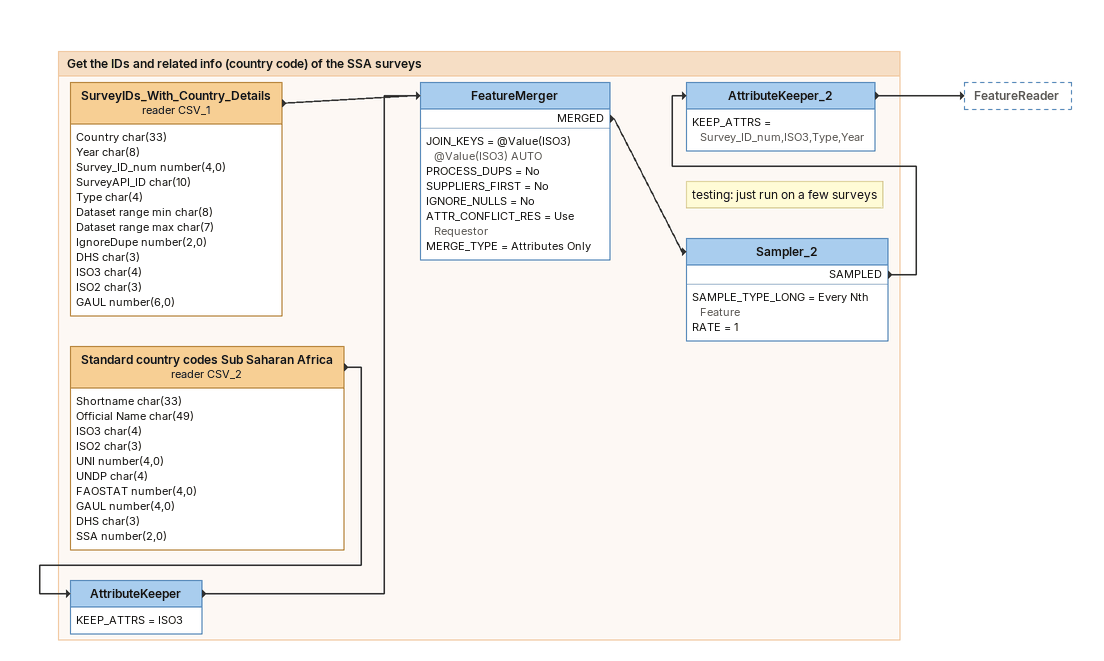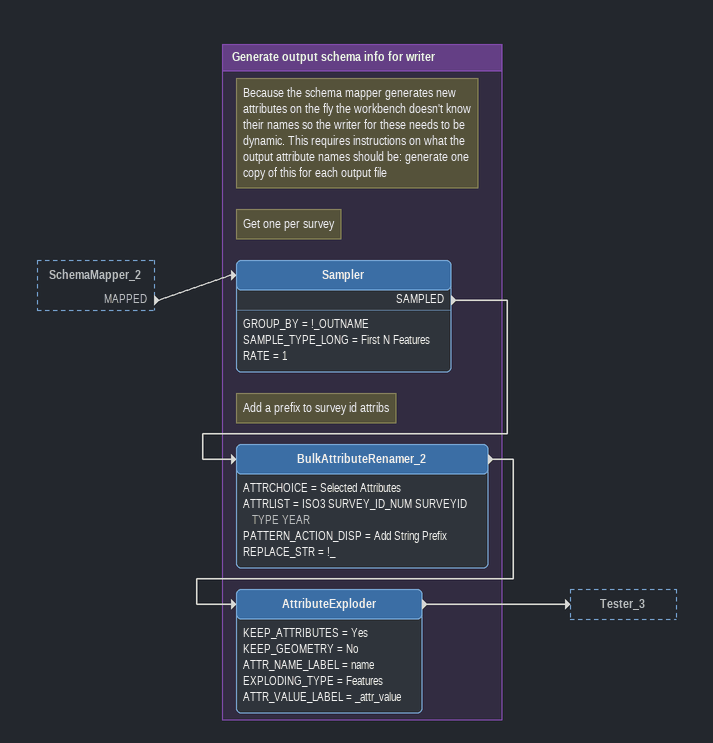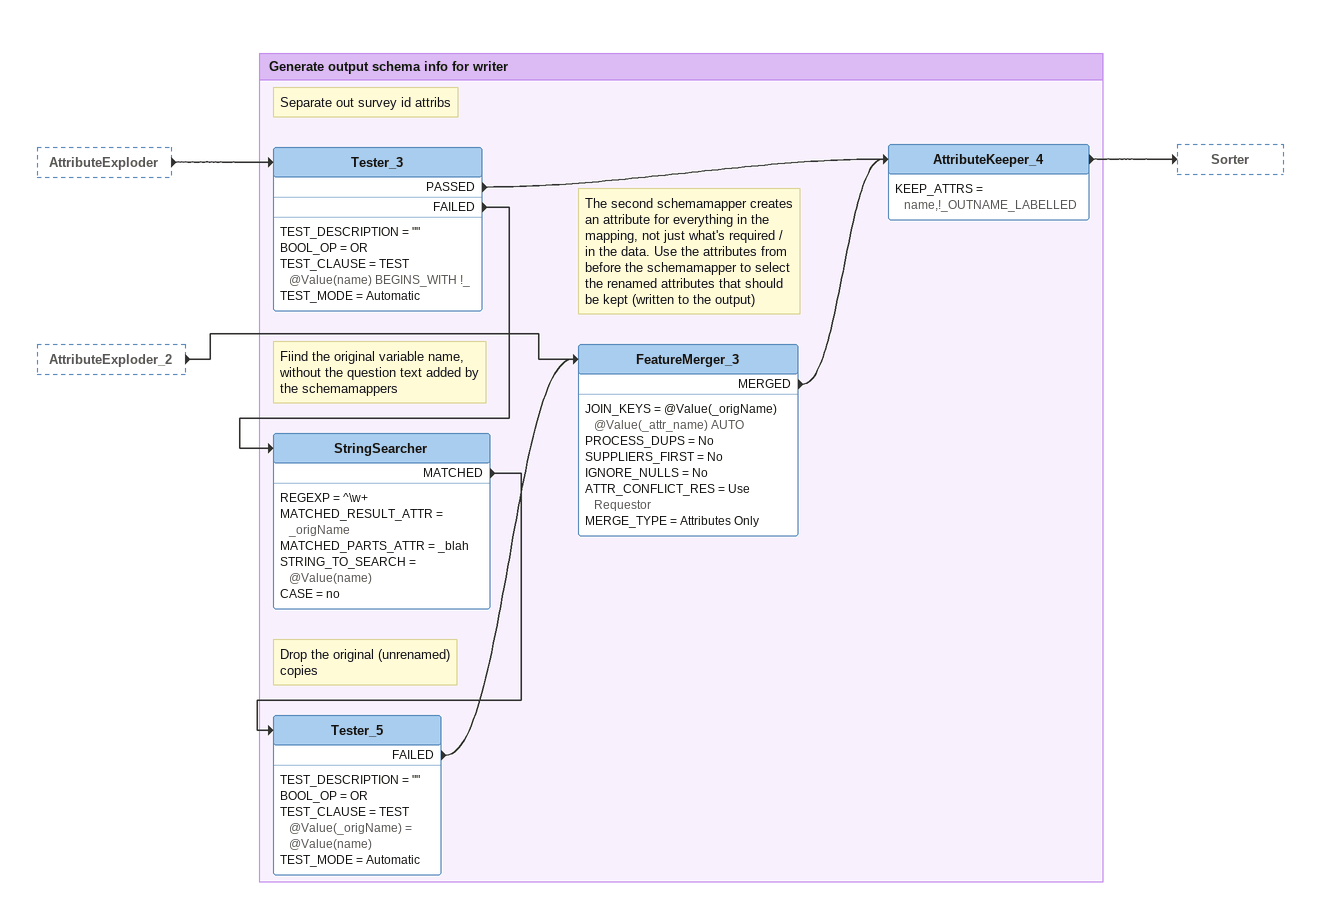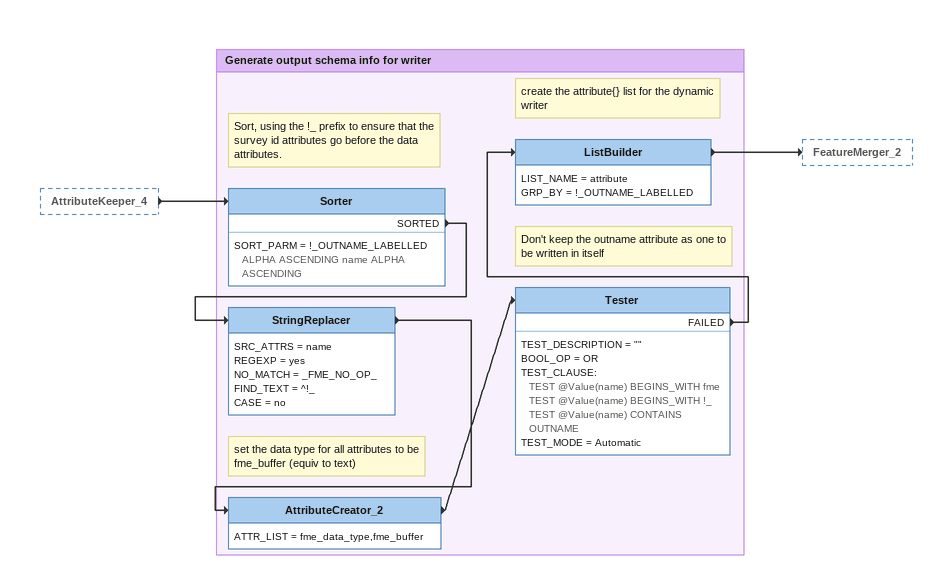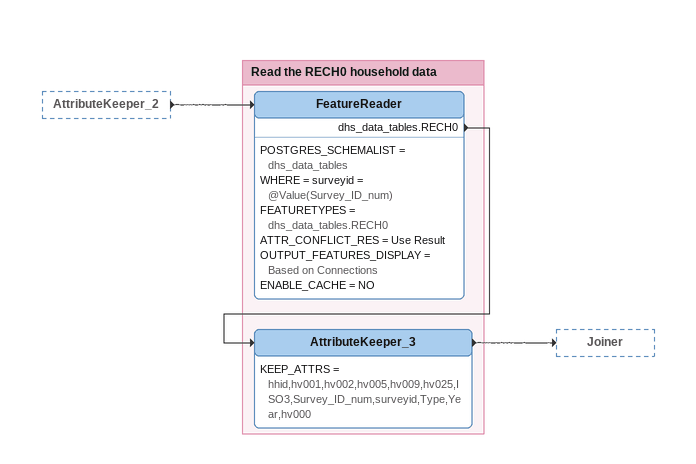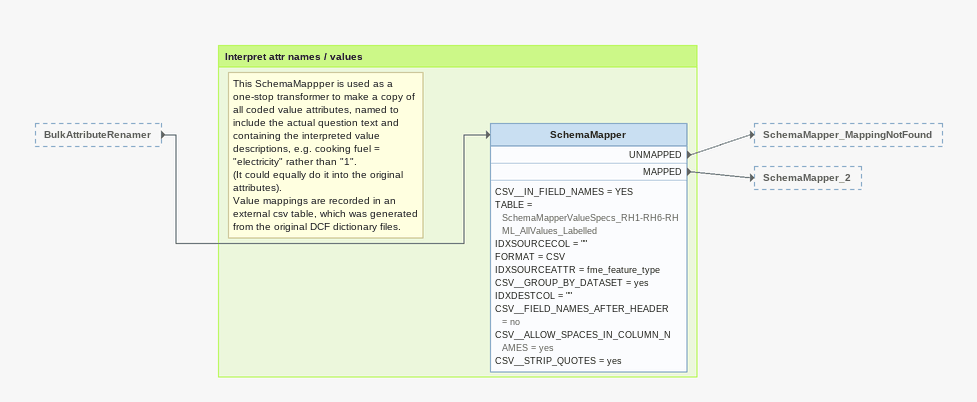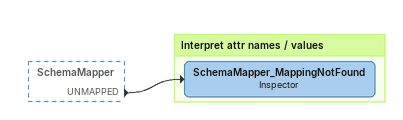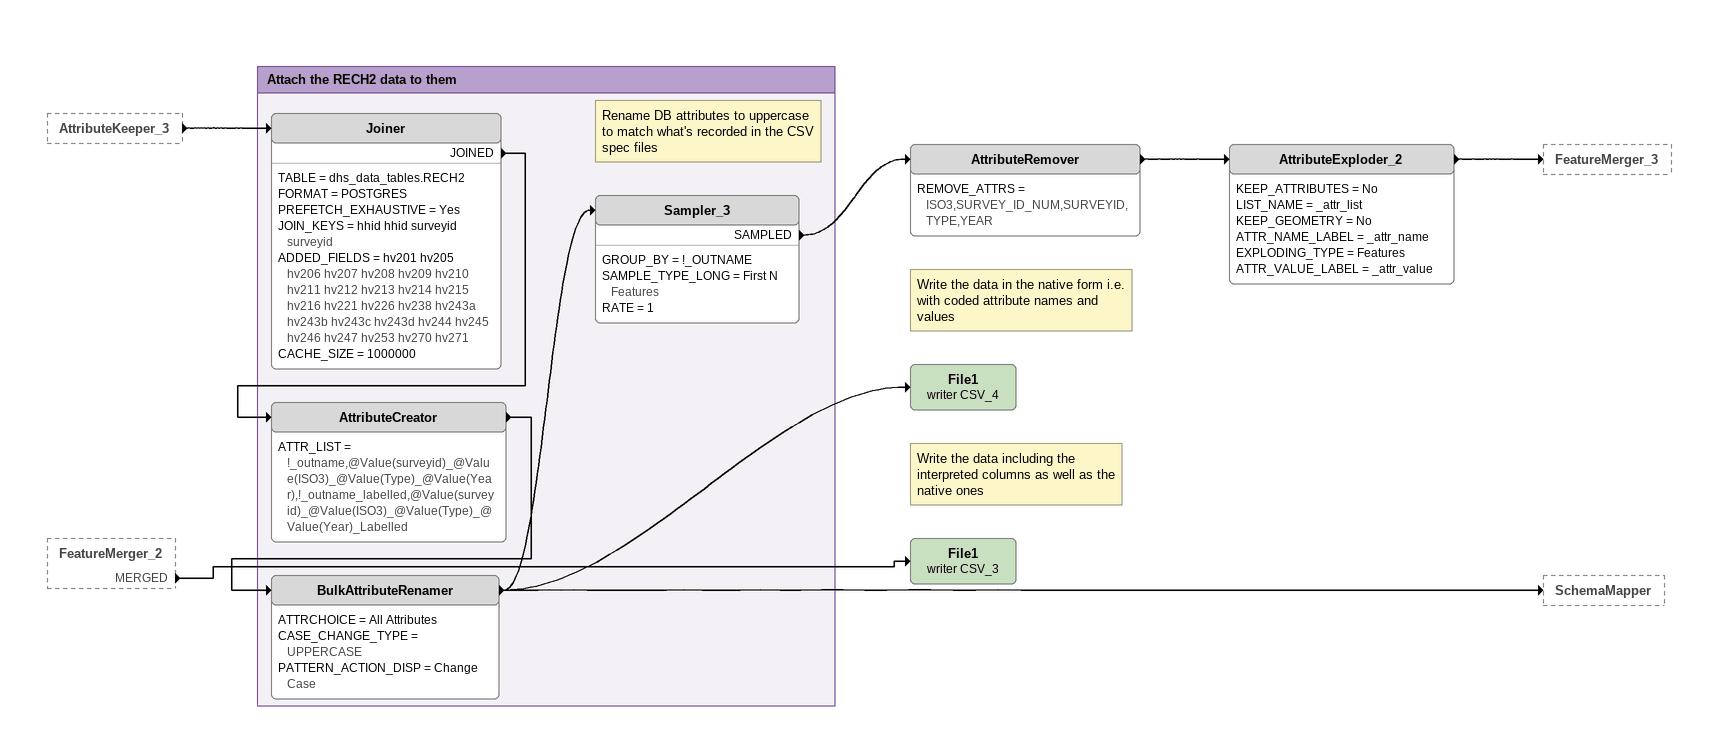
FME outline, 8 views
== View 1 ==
Bookmark: Get the IDs and related info (country code) of the SSA surveys
SurveyIDs_With_Country_Details (reader CSV_1)
    attributes: Country char(33), Year char(8), Survey_ID_num number(4,0), SurveyAPI_ID char(10), Type char(4), Dataset range min char(8), Dataset range max char(7), IgnoreDupe number(2,0), DHS char(3), ISO3 char(4), ISO2 char(3), GAUL number(6,0)
    -> FeatureMerger
Standard country codes Sub Saharan Africa (reader CSV_2)
    attributes: Shortname char(33), Official Name char(49), ISO3 char(4), ISO2 char(3), UNI number(4,0), UNDP char(4), FAOSTAT number(4,0), GAUL number(4,0), DHS char(3), SSA number(2,0)
    -> AttributeKeeper
AttributeKeeper
    KEEP_ATTRS = ISO3
    -> FeatureMerger
FeatureMerger
    JOIN_KEYS = @Value(ISO3) @Value(ISO3) AUTO
    PROCESS_DUPS = No
    SUPPLIERS_FIRST = No
    IGNORE_NULLS = No
    ATTR_CONFLICT_RES = Use Requestor
    MERGE_TYPE = Attributes Only
    MERGED -> Sampler_2
Note: testing: just run on a few surveys
Sampler_2
    SAMPLE_TYPE_LONG = Every Nth Feature
    RATE = 1
    SAMPLED -> AttributeKeeper_2
AttributeKeeper_2
    KEEP_ATTRS = Survey_ID_num,ISO3,Type,Year
    -> FeatureReader

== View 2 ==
SchemaMapper_2 [outside]
    MAPPED -> Sampler

Bookmark: Generate output schema info for writer
Note: Because the schema mapper generates new attributes on the fly the workbench doesn't know their names so the writer for these needs to be dynamic. This requires instructions on what the output attribute names should be: generate one copy of this for each output file
Note: Get one per survey
Sampler
    GROUP_BY = !_OUTNAME
    SAMPLE_TYPE_LONG = First N Features
    RATE = 1
    SAMPLED -> BulkAttributeRenamer_2
Note: Add a prefix to survey id attribs
BulkAttributeRenamer_2
    ATTRCHOICE = Selected Attributes
    ATTRLIST = ISO3 SURVEY_ID_NUM SURVEYID TYPE YEAR
    PATTERN_ACTION_DISP = Add String Prefix
    REPLACE_STR = !_
    -> AttributeExploder
AttributeExploder
    KEEP_ATTRIBUTES = Yes
    KEEP_GEOMETRY = No
    ATTR_NAME_LABEL = name
    EXPLODING_TYPE = Features
    ATTR_VALUE_LABEL = _attr_value
    -> Tester_3

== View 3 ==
AttributeExploder [outside]
    -> Tester_3
AttributeExploder_2 [outside]
    -> FeatureMerger_3

Bookmark: Generate output schema info for writer
Note: Separate out survey id attribs
Tester_3
    TEST_DESCRIPTION = ""
    BOOL_OP = OR
    TEST_CLAUSE = TEST @Value(name) BEGINS_WITH !_
    TEST_MODE = Automatic
    PASSED -> AttributeKeeper_4
    FAILED -> StringSearcher
Note: Fiind the original variable name, without the question text added by the schemamappers
StringSearcher
    REGEXP = ^\w+
    MATCHED_RESULT_ATTR = _origName
    MATCHED_PARTS_ATTR = _blah
    STRING_TO_SEARCH = @Value(name)
    CASE = no
    MATCHED -> Tester_5
Note: Drop the original (unrenamed) copies
Tester_5
    TEST_DESCRIPTION = ""
    BOOL_OP = OR
    TEST_CLAUSE = TEST @Value(_origName) = @Value(name)
    TEST_MODE = Automatic
    FAILED -> FeatureMerger_3
Note: The second schemamapper creates an attribute for everything in the mapping, not just what's required / in the data. Use the attributes from before the schemamapper to select the renamed attributes that should be kept (written to the output)
FeatureMerger_3
    JOIN_KEYS = @Value(_origName) @Value(_attr_name) AUTO
    PROCESS_DUPS = No
    SUPPLIERS_FIRST = No
    IGNORE_NULLS = No
    ATTR_CONFLICT_RES = Use Requestor
    MERGE_TYPE = Attributes Only
    MERGED -> AttributeKeeper_4
AttributeKeeper_4
    KEEP_ATTRS = name,!_OUTNAME_LABELLED
    -> Sorter

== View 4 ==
AttributeKeeper_4 [outside]
    -> Sorter

Bookmark: Generate output schema info for writer
Note: Sort, using the !_ prefix to ensure that the survey id attributes go before the data attributes.
Sorter
    SORT_PARM = !_OUTNAME_LABELLED ALPHA ASCENDING name ALPHA ASCENDING
    SORTED -> StringReplacer
StringReplacer
    SRC_ATTRS = name
    REGEXP = yes
    NO_MATCH = _FME_NO_OP_
    FIND_TEXT = ^!_
    CASE = no
    -> AttributeCreator_2
Note: set the data type for all attributes to be fme_buffer (equiv to text)
AttributeCreator_2
    ATTR_LIST = fme_data_type,fme_buffer
    -> Tester
Note: Don't keep the outname attribute as one to be written in itself
Tester
    TEST_DESCRIPTION = ""
    BOOL_OP = OR
    TEST_CLAUSE:
      TEST @Value(name) BEGINS_WITH fme
      TEST @Value(name) BEGINS_WITH !_
      TEST @Value(name) CONTAINS OUTNAME
    TEST_MODE = Automatic
    FAILED -> ListBuilder
Note: create the attribute{} list for the dynamic writer
ListBuilder
    LIST_NAME = attribute
    GRP_BY = !_OUTNAME_LABELLED
    -> FeatureMerger_2

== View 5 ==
AttributeKeeper_2 [outside]
    -> FeatureReader

Bookmark: Read the RECH0 household data
FeatureReader
    POSTGRES_SCHEMALIST = dhs_data_tables
    WHERE = surveyid = @Value(Survey_ID_num)
    FEATURETYPES = dhs_data_tables.RECH0
    ATTR_CONFLICT_RES = Use Result
    OUTPUT_FEATURES_DISPLAY = Based on Connections
    ENABLE_CACHE = NO
    dhs_data_tables.RECH0 -> AttributeKeeper_3
AttributeKeeper_3
    KEEP_ATTRS = hhid,hv001,hv002,hv005,hv009,hv025,ISO3,Survey_ID_num,surveyid,Type,Year,hv000
    -> Joiner

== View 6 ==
BulkAttributeRenamer [outside]
    -> SchemaMapper

Bookmark: Interpret attr names / values
Note: This SchemaMappper is used as a one-stop transformer to make a copy of all coded value attributes, named to include the actual question text and containing the interpreted value descriptions, e.g. cooking fuel = "electricity" rather than "1". / (It could equally do it into the original attributes). / Value mappings are recorded in an external csv table, which was generated from the original DCF dictionary files.
SchemaMapper
    CSV__IN_FIELD_NAMES = YES
    TABLE = SchemaMapperValueSpecs_RH1-RH6-RHML_AllValues_Labelled
    IDXSOURCECOL = ""
    FORMAT = CSV
    IDXSOURCEATTR = fme_feature_type
    CSV__GROUP_BY_DATASET = yes
    IDXDESTCOL = ""
    CSV__FIELD_NAMES_AFTER_HEADER = no
    CSV__ALLOW_SPACES_IN_COLUMN_NAMES = yes
    CSV__STRIP_QUOTES = yes
    UNMAPPED -> SchemaMapper_MappingNotFound
    MAPPED -> SchemaMapper_2

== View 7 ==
SchemaMapper [outside]
    UNMAPPED -> SchemaMapper_MappingNotFound

Bookmark: Interpret attr names / values
SchemaMapper_MappingNotFound: Inspector

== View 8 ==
AttributeKeeper_3 [outside]
    -> Joiner
FeatureMerger_2 [outside]
    MERGED -> File1 (writer CSV_3)
AttributeRemover
    REMOVE_ATTRS = ISO3,SURVEY_ID_NUM,SURVEYID,TYPE,YEAR
    -> AttributeExploder_2
AttributeExploder_2
    KEEP_ATTRIBUTES = No
    LIST_NAME = _attr_list
    KEEP_GEOMETRY = No
    ATTR_NAME_LABEL = _attr_name
    EXPLODING_TYPE = Features
    ATTR_VALUE_LABEL = _attr_value
    -> FeatureMerger_3
Note: Write the data in the native form i.e. with coded attribute names and values
File1 (writer CSV_4)
Note: Write the data including the interpreted columns as well as the native ones
File1 (writer CSV_3)

Bookmark: Attach the RECH2 data to them
Joiner
    TABLE = dhs_data_tables.RECH2
    FORMAT = POSTGRES
    PREFETCH_EXHAUSTIVE = Yes
    JOIN_KEYS = hhid hhid surveyid surveyid
    ADDED_FIELDS = hv201 hv205 hv206 hv207 hv208 hv209 hv210 hv211 hv212 hv213 hv214 hv215 hv216 hv221 hv226 hv238 hv243a hv243b hv243c hv243d hv244 hv245 hv246 hv247 hv253 hv270 hv271
    CACHE_SIZE = 1000000
    JOINED -> AttributeCreator
AttributeCreator
    ATTR_LIST = !_outname,@Value(surveyid)_@Value(ISO3)_@Value(Type)_@Value(Year),!_outname_labelled,@Value(surveyid)_@Value(ISO3)_@Value(Type)_@Value(Year)_Labelled
    -> BulkAttributeRenamer
Note: Rename DB attributes to uppercase to match what's recorded in the CSV spec files
BulkAttributeRenamer
    ATTRCHOICE = All Attributes
    CASE_CHANGE_TYPE = UPPERCASE
    PATTERN_ACTION_DISP = Change Case
    -> File1 (writer CSV_4)
    -> SchemaMapper
    -> Sampler_3
Sampler_3
    GROUP_BY = !_OUTNAME
    SAMPLE_TYPE_LONG = First N Features
    RATE = 1
    SAMPLED -> AttributeRemover
